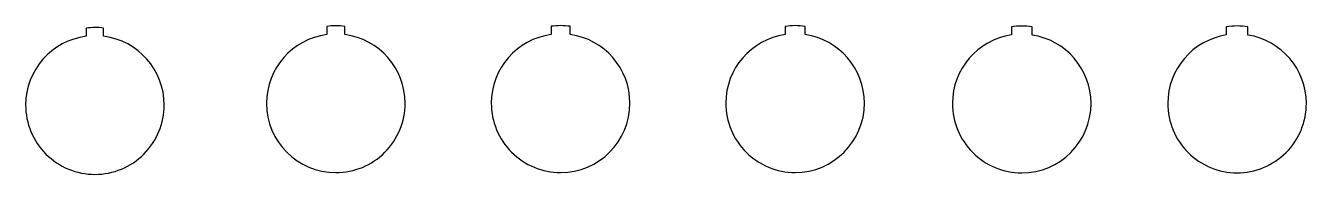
# Model space of a CAD drawing. Extents: x 0 to 149, y 0 to 17.
import ezdxf

# ---------------------------------------------------------------- set-up
doc = ezdxf.new("R2010")
doc.units = 0
doc.layers.add('Capa_1', color=7, linetype='CONTINUOUS')

msp = doc.modelspace()

# ---------------------------------------------------------------- linework, layer by layer
at = {"layer": 'Capa_1', "color": 7}
for points in [[(7.102284, 17.052065), (7.102284, 16.101221)], [(61.176615, 17.256284), (61.176615, 16.304922)], [(90.714928, 16.297967), (90.714928, 17.252943)], [(117.121583, 16.24762), (117.121583, 17.202602)]]:
    msp.add_lwpolyline(points, dxfattribs=at)
for points in [[(8.112556, 17.120275)], [(36.13443, 17.320724)], [(62.283008, 17.335865)], [(89.560476, 17.336663)], [(115.919073, 17.293552)], [(140.966616, 17.299239)]]:
    msp.add_lwpolyline(points, close=True, dxfattribs=at)
for points in [[(8.112556, 17.120275), (7.774786, 17.116498), (7.437496, 17.093726), (7.102284, 17.052065)], [(9.12283, 17.058785), (8.787491, 17.0982), (8.4502, 17.118729), (8.112556, 17.120275)], [(9.12283, 16.103288), (9.12283, 16.103288), (9.12283, 17.058785), (9.12283, 17.058785)], [(36.13443, 17.320727), (35.780507, 17.316907), (35.427116, 17.292231), (35.076097, 17.246827)], [(35.076097, 17.246827), (35.076097, 17.246827), (35.076097, 16.295465), (35.076097, 16.295465)], [(37.192763, 17.251994), (36.841641, 17.295669), (36.488251, 17.318619), (36.13443, 17.320724)], [(37.192763, 16.296496), (37.192763, 16.296496), (37.192763, 17.251994), (37.192763, 17.251994)], [(62.283008, 17.335864), (61.912926, 17.332091), (61.543428, 17.305514), (61.176615, 17.256284)], [(63.3894, 17.259385), (63.022524, 17.307578), (62.653026, 17.33312), (62.283008, 17.335865)], [(63.3894, 16.304406), (63.3894, 16.304406), (63.3894, 17.259385), (63.3894, 17.259385)], [(89.560476, 17.33666), (89.174218, 17.332849), (88.788605, 17.304196), (88.406025, 17.25088)], [(88.406025, 17.25088), (88.406025, 17.25088), (88.406025, 16.300033), (88.406025, 16.300033)], [(90.714928, 17.252943), (90.332303, 17.30557), (89.94669, 17.333534), (89.560476, 17.336663)], [(115.919073, 17.293552), (115.51647, 17.289983), (115.114559, 17.259426), (114.716044, 17.202086)], [(114.716044, 17.202086), (114.716044, 17.202086), (114.716044, 16.250721), (114.716044, 16.250721)], [(117.121583, 17.202602), (116.723228, 17.259746), (116.321491, 17.290131), (115.919073, 17.293552)], [(140.966616, 17.299236), (140.548008, 17.29595), (140.130137, 17.263487), (139.716044, 17.202083)], [(139.716044, 17.202083), (139.716044, 17.202083), (139.716044, 16.250721), (139.716044, 16.250721)], [(142.217185, 17.201049), (141.803117, 17.262799), (141.385248, 17.295609), (140.966616, 17.299239)], [(142.217185, 16.24607), (142.217185, 16.24607), (142.217185, 17.201049), (142.217185, 17.201049)], [(7.102284, 16.101221), (3.075965, 15.592783), (0.05513, 12.170854), (0.05, 8.112562)], [(16.175114, 8.112562), (16.171024, 12.171641), (13.149929, 15.59475), (9.12283, 16.103288)], [(35.076097, 16.295465), (31.071392, 15.765019), (28.077456, 12.352686), (28.072391, 8.313007)], [(44.196988, 8.313007), (44.192405, 12.353252), (41.198062, 15.766235), (37.192763, 16.296496)], [(61.176615, 16.304922), (57.192921, 15.753117), (54.225116, 12.349874), (54.220452, 8.328147)], [(70.345048, 8.328147), (70.340163, 12.349507), (67.372696, 15.752394), (63.3894, 16.304406)], [(88.406025, 16.300033), (84.44355, 15.726832), (81.502009, 12.332662), (81.497922, 8.328944)], [(97.622518, 8.328944), (97.617443, 12.331709), (94.676424, 15.724649), (90.714928, 16.297967)], [(114.716044, 16.250721), (110.775186, 15.656122), (107.860101, 12.271295), (107.856515, 8.285834)], [(123.981112, 8.285834), (123.975994, 12.270118), (121.06128, 15.653198), (117.121583, 16.24762)], [(139.716044, 16.250721), (135.7962, 15.63535), (132.906823, 12.259369), (132.904058, 8.291517)], [(149.029171, 8.291517), (149.024118, 12.257607), (146.135291, 15.630975), (142.217185, 16.24607)], [(0.05, 8.112562), (0.04995, 5.974224), (0.89938, 3.923452), (2.411413, 2.411417)], [(13.8137, 2.411417), (15.325734, 3.923451), (16.175164, 5.974223), (16.175114, 8.112562)], [(28.072391, 8.313007), (28.07229, 3.860341), (31.681764, 0.250636), (36.13443, 0.250451)], [(41.835573, 2.611865), (43.347606, 4.123898), (44.197036, 6.174669), (44.196988, 8.313007)], [(54.220452, 8.328147), (54.220404, 6.189809), (55.069834, 4.139039), (56.581867, 2.627006)], [(62.283008, 0.265591), (66.735675, 0.265775), (70.345149, 3.87548), (70.345048, 8.328147)], [(81.497922, 8.328944), (81.497874, 6.190607), (82.347305, 4.139837), (83.859337, 2.627805)], [(89.560476, 0.266391), (94.013143, 0.266575), (97.622617, 3.876278), (97.622518, 8.328944)], [(107.856515, 8.285834), (107.856468, 6.147497), (108.705898, 4.096726), (110.217931, 2.584694)], [(115.919073, 0.223281), (120.371738, 0.223466), (123.981211, 3.833169), (123.981112, 8.285834)], [(132.904058, 8.291517), (132.90401, 6.153179), (133.75344, 4.102408), (135.265473, 2.590375)], [(146.667757, 2.590376), (148.179789, 4.102409), (149.029219, 6.15318), (149.029171, 8.291517)], [(2.411413, 2.411417), (3.923446, 0.899383), (5.974218, 0.049953), (8.112556, 0.050001)], [(8.112556, 0.050001), (10.250895, 0.049952), (12.301667, 0.899383), (13.8137, 2.411417)], [(36.13443, 0.250451), (38.272768, 0.250402), (40.323539, 1.099832), (41.835573, 2.611865)], [(56.581867, 2.627006), (58.0939, 1.114973), (60.14467, 0.265543), (62.283008, 0.265591)], [(83.859337, 2.627805), (85.37137, 1.115773), (87.42214, 0.266343), (89.560476, 0.266391)], [(110.217931, 2.584694), (111.729965, 1.072661), (113.780736, 0.223232), (115.919073, 0.223281)], [(135.265473, 2.590375), (136.777507, 1.078342), (138.828278, 0.228912), (140.966616, 0.228961)], [(140.966616, 0.228961), (143.104953, 0.228913), (145.155724, 1.078343), (146.667757, 2.590376)]]:
    msp.add_open_spline(points, degree=3, dxfattribs=at)

doc.saveas('drawing.dxf')
